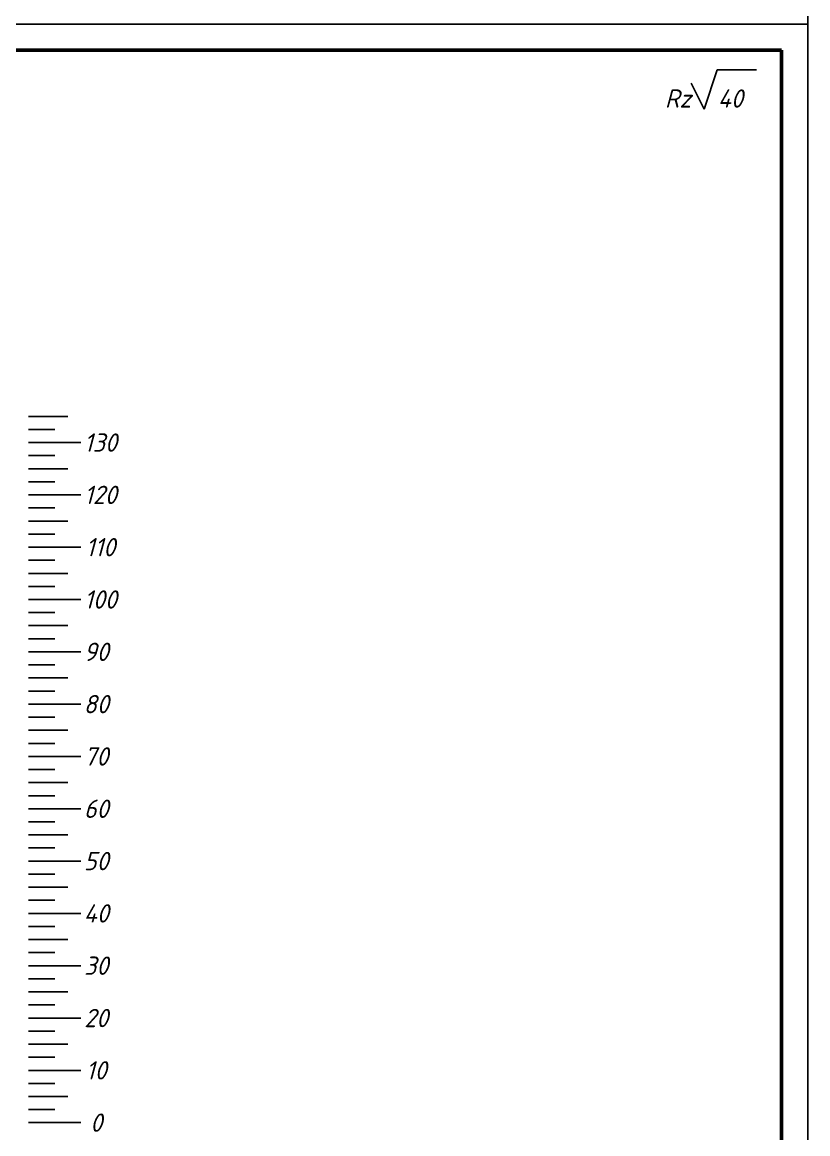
# Model space of a CAD drawing. Header units: inches. Extents: x -14 to 5184, y -66 to 1689.
# Drawn here: x 2362.4 to 2512.6, y 623.1 to 835.6 of the extents above; entities that cross this region are included whole.
import ezdxf

# ---------------------------------------------------------------- set-up
doc = ezdxf.new("R2010")
doc.units = ezdxf.units.IN
doc.header["$MEASUREMENT"] = 0
for name, color, linetype, lineweight in [('Видимые тонкие (ГОСТ)', 7, 'Continuous', 25), ('Видимый контур (ГОСТ)', 7, 'Continuous', 50), ('Размер (ГОСТ)', 7, 'Continuous', 25), ('Текст', 7, 'Continuous', 15)]:
    doc.layers.add(name, color=color, linetype=linetype, lineweight=lineweight)
doc.styles.get("Standard").update_dxf_attribs({"font": 'gost_b.ttf', "oblique": 15})

msp = doc.modelspace()

# ---------------------------------------------------------------- linework, layer by layer
at = {"layer": 'Видимые тонкие (ГОСТ)', "transparency": 33554684}
for p, q in [((2512.616, 835.2356), (2512.616, 1255.2356)), ((2512.616, 835.2356), (1918.616, 835.2356)), ((1918.616, 835.2356), (2512.616, 835.2356)), ((2512.616, 415.2356), (2512.616, 835.2356))]:
    msp.add_line(p, q, dxfattribs=at)
at = {"layer": 'Видимые тонкие (ГОСТ)', "color": 0, "transparency": 33554684}
for p, q in [((2363.616, 760.2356), (2371.116, 760.2356)), ((2363.616, 757.7356), (2368.616, 757.7356)), ((2363.616, 755.2356), (2373.616, 755.2356)), ((2363.616, 755.2356), (2373.616, 755.2356)), ((2363.616, 752.7356), (2368.616, 752.7356)), ((2363.616, 750.2356), (2371.116, 750.2356)), ((2363.616, 747.7356), (2368.616, 747.7356)), ((2363.616, 745.2356), (2373.616, 745.2356)), ((2363.616, 745.2356), (2373.616, 745.2356)), ((2363.616, 742.7356), (2368.616, 742.7356)), ((2363.616, 740.2356), (2371.116, 740.2356)), ((2363.616, 737.7356), (2368.616, 737.7356)), ((2363.616, 735.2356), (2373.616, 735.2356)), ((2363.616, 735.2356), (2373.616, 735.2356)), ((2363.616, 732.7356), (2368.616, 732.7356)), ((2363.616, 730.2356), (2371.116, 730.2356)), ((2363.616, 727.7356), (2368.616, 727.7356)), ((2363.616, 725.2356), (2373.616, 725.2356)), ((2363.616, 725.2356), (2373.616, 725.2356)), ((2363.616, 722.7356), (2368.616, 722.7356)), ((2363.616, 720.2356), (2371.116, 720.2356)), ((2363.616, 717.7356), (2368.616, 717.7356)), ((2363.616, 715.2356), (2373.616, 715.2356)), ((2363.616, 715.2356), (2373.616, 715.2356)), ((2363.616, 712.7356), (2368.616, 712.7356)), ((2363.616, 710.2356), (2371.116, 710.2356)), ((2363.616, 707.7356), (2368.616, 707.7356)), ((2363.616, 705.2356), (2373.616, 705.2356)), ((2363.616, 705.2356), (2373.616, 705.2356)), ((2363.616, 702.7356), (2368.616, 702.7356)), ((2363.616, 700.2356), (2371.116, 700.2356)), ((2363.616, 697.7356), (2368.616, 697.7356)), ((2363.616, 695.2356), (2373.616, 695.2356)), ((2363.616, 695.2356), (2373.616, 695.2356)), ((2363.616, 692.7356), (2368.616, 692.7356)), ((2363.616, 690.2356), (2371.116, 690.2356)), ((2363.616, 687.7356), (2368.616, 687.7356)), ((2363.616, 685.2356), (2373.616, 685.2356)), ((2363.616, 685.2356), (2373.616, 685.2356)), ((2363.616, 682.7356), (2368.616, 682.7356)), ((2363.616, 680.2356), (2371.116, 680.2356)), ((2363.616, 677.7356), (2368.616, 677.7356)), ((2363.616, 675.2356), (2373.616, 675.2356)), ((2363.616, 675.2356), (2373.616, 675.2356)), ((2363.616, 672.7356), (2368.616, 672.7356)), ((2363.616, 670.2356), (2371.116, 670.2356)), ((2363.616, 667.7356), (2368.616, 667.7356)), ((2363.616, 665.2356), (2373.616, 665.2356)), ((2363.616, 665.2356), (2373.616, 665.2356)), ((2363.616, 662.7356), (2368.616, 662.7356)), ((2363.616, 660.2356), (2371.116, 660.2356)), ((2363.616, 657.7356), (2368.616, 657.7356)), ((2363.616, 655.2356), (2373.616, 655.2356)), ((2363.616, 655.2356), (2373.616, 655.2356)), ((2363.616, 652.7356), (2368.616, 652.7356)), ((2363.616, 650.2356), (2371.116, 650.2356)), ((2363.616, 647.7356), (2368.616, 647.7356)), ((2363.616, 645.2356), (2373.616, 645.2356)), ((2363.616, 645.2356), (2373.616, 645.2356)), ((2363.616, 642.7356), (2368.616, 642.7356)), ((2363.616, 640.2356), (2371.116, 640.2356)), ((2363.616, 637.7356), (2368.616, 637.7356)), ((2363.616, 635.2356), (2373.616, 635.2356)), ((2363.616, 635.2356), (2373.616, 635.2356)), ((2363.616, 632.7356), (2368.616, 632.7356)), ((2363.616, 630.2356), (2371.116, 630.2356)), ((2363.616, 627.7356), (2368.616, 627.7356)), ((2363.616, 625.2356), (2373.616, 625.2356))]:
    msp.add_line(p, q, dxfattribs=at)
at = {"layer": 'Видимый контур (ГОСТ)', "transparency": 33554684}
for p, q in [((2507.616, 830.2356), (1938.616, 830.2356)), ((2507.616, 420.2356), (2507.616, 830.2356))]:
    msp.add_line(p, q, dxfattribs=at)
at = {"layer": 'Размер (ГОСТ)', "color": 0, "transparency": 33554684}
for p, q in [((2492.8062, 818.953), (2495.3062, 826.453)), ((2495.3062, 826.453), (2502.8062, 826.453)), ((2490.3062, 823.953), (2492.8062, 818.953))]:
    msp.add_line(p, q, dxfattribs=at)

# ---------------------------------------------------------------- texts
at = {"layer": 'Текст', "color": 0, "transparency": 33554684, "char_height": 3.5}
for s, width, insert, attachment_point in [('\\pxqc;Rz', 5.869144, (2487.8062, 822.7491), 2), ('\\pxqc;40', 5.869144, (2497.8062, 822.7491), 2), ('\\pxqc;{\\fGOST type B|b0|i0|c204|p0;130}', 7.5, (2373.616, 755.2356), 4), ('\\pxqc;{\\fGOST type B|b0|i0|c204|p0;120}', 7.5, (2373.616, 745.2356), 4), ('\\pxqc;{\\fGOST type B|b0|i0|c204|p0;110}', 7.5, (2373.616, 735.2356), 4), ('\\pxqc;{\\fGOST type B|b0|i0|c204|p0;100}', 7.5, (2373.616, 725.2356), 4), ('\\pxqc;{\\fGOST type B|b0|i0|c204|p0;90}', 5.869144, (2373.616, 715.2356), 4), ('\\pxqc;{\\fGOST type B|b0|i0|c204|p0;80}', 5.869144, (2373.616, 705.2356), 4), ('\\pxqc;{\\fGOST type B|b0|i0|c204|p0;70}', 5.869144, (2373.616, 695.2356), 4), ('\\pxqc;{\\fGOST type B|b0|i0|c204|p0;60}', 5.869144, (2373.616, 685.2356), 4), ('\\pxqc;{\\fGOST type B|b0|i0|c204|p0;50}', 5.869144, (2373.616, 675.2356), 4), ('\\pxqc;{\\fGOST type B|b0|i0|c204|p0;40}', 5.869144, (2373.616, 665.2356), 4), ('\\pxqc;{\\fGOST type B|b0|i0|c204|p0;30}', 5.869144, (2373.616, 655.2356), 4), ('\\pxqc;{\\fGOST type B|b0|i0|c204|p0;20}', 5.869144, (2373.616, 645.2356), 4), ('\\pxqc;{\\fGOST type B|b0|i0|c204|p0;10}', 5.869144, (2373.616, 635.2356), 4), ('\\pxqc;{\\fGOST type B|b0|i0|c204|p0;0}', 5.869144, (2373.616, 625.2356), 4)]:
    msp.add_mtext_dynamic_manual_height_columns(s, width=width, gutter_width=8, heights=[3.083], dxfattribs=dict(at, insert=insert, attachment_point=attachment_point))

doc.saveas('drawing.dxf')
